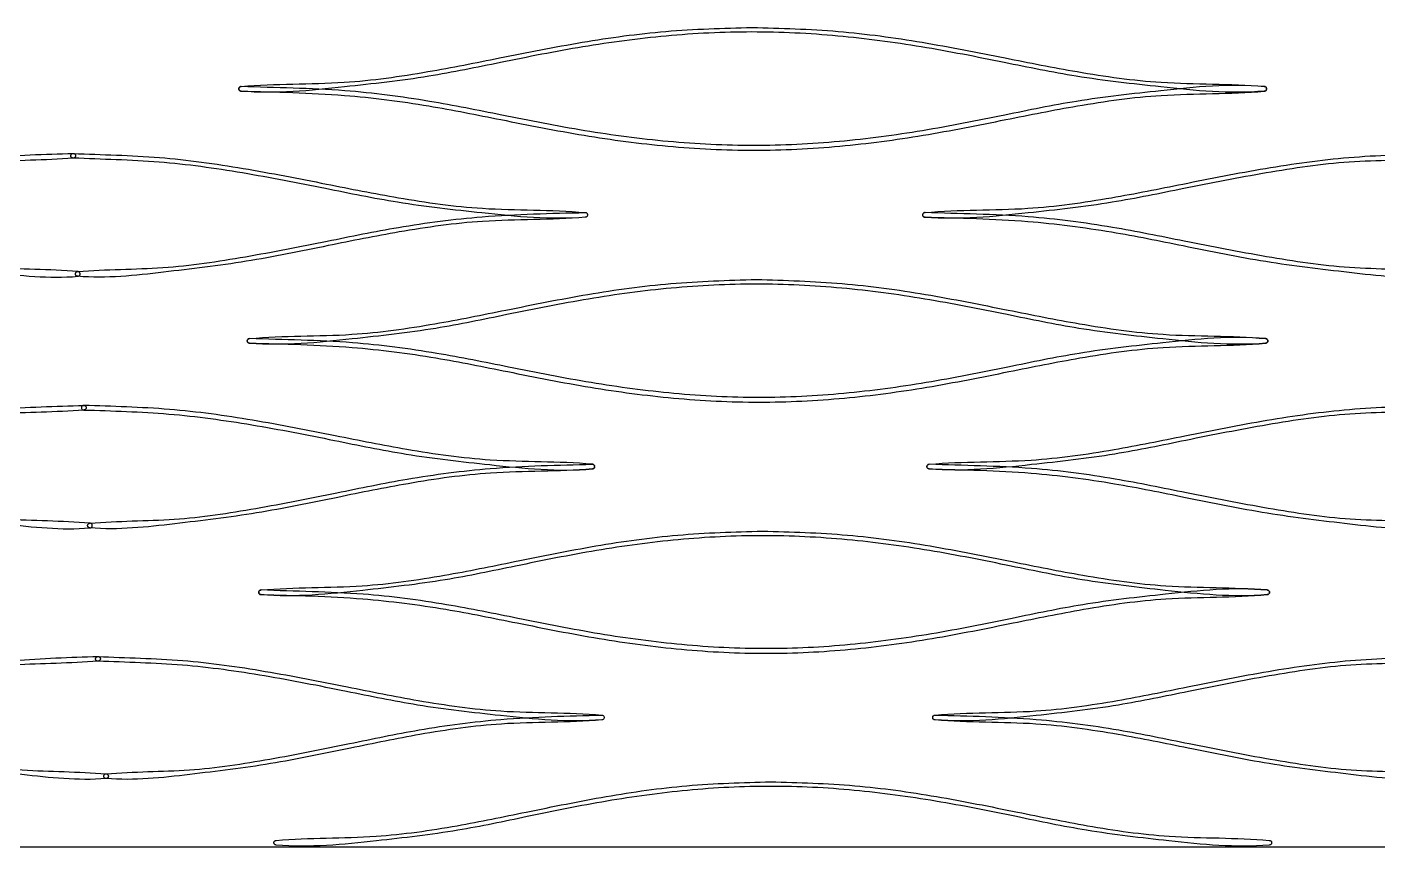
# Model space of a CAD drawing. Extents: x 63.6 to 147.6, y 158.4 to 204.5.
# Drawn here: x 84.26 to 104.75, y 158.35 to 170.82 of the extents above; entities that cross this region are included whole.
import ezdxf

# ---------------------------------------------------------------- set-up
doc = ezdxf.new("R2010")
doc.units = 0
doc.layers.add('Layer_1', color=7, linetype='CONTINUOUS')

msp = doc.modelspace()

# ---------------------------------------------------------------- linework, layer by layer
at = {"layer": 'Layer_1', "color": 1}
msp.add_lwpolyline([(64.286669, 204.408296), (146.107912, 204.408296), (146.107912, 158.365541), (64.286669, 158.365541), (64.286669, 204.408296)], close=True, dxfattribs=at)
at = {"layer": 'Layer_1', "color": 7}
for points in [[(95.264311, 170.814903), (95.264311, 170.814903)], [(87.506502, 169.916423), (87.506502, 169.916423)], [(84.956032, 168.899982), (84.956032, 168.899982)], [(84.95987, 168.899982), (84.95987, 168.899982)], [(92.733117, 168.002603), (92.733117, 168.002603)], [(97.889176, 168.002603), (97.889176, 168.002603)], [(95.332101, 166.986163), (95.332101, 166.986163)], [(87.633841, 166.088784), (87.633841, 166.088784)], [(85.116419, 165.073997), (85.116419, 165.073997)], [(85.119721, 165.073997), (85.119721, 165.073997)], [(92.841151, 164.179373), (92.841151, 164.179373)], [(97.954228, 164.179373), (97.954228, 164.179373)], [(95.425799, 163.165137), (95.425799, 163.165137)], [(87.808565, 162.269964), (87.808565, 162.269964)], [(85.332516, 161.260137), (85.332516, 161.260137)], [(85.336355, 161.260137), (85.336355, 161.260137)], [(92.985565, 160.368822), (92.985565, 160.368822)], [(98.044087, 160.368822), (98.044087, 160.368822)], [(95.549271, 159.358444), (95.549271, 159.358444)]]:
    msp.add_lwpolyline(points, close=True, dxfattribs=at)
for points, knots in [([(95.264311, 170.814903), (94.827264, 170.802276), (93.964006, 170.777336), (92.685248, 170.600295), (91.487971, 170.361848), (90.290941, 170.120666), (88.980149, 169.934867), (88.030798, 169.962929), (87.497361, 169.915316), (87.486374, 169.908864), (87.478192, 169.899319), (87.473847, 169.887447), (87.473847, 169.874842), (87.478192, 169.862971), (87.486374, 169.853426), (87.497361, 169.846975), (88.032899, 169.79904), (88.986199, 169.89969), (90.301976, 170.043488), (91.500854, 170.293689), (92.696332, 170.53112), (93.97011, 170.70135), (95.264915, 170.766109), (96.561298, 170.701287), (97.839442, 170.530987), (99.04067, 170.293691), (100.24513, 170.043678), (101.564721, 169.899875), (102.519953, 169.798991), (103.056041, 169.846975), (103.067028, 169.853426), (103.07521, 169.862971), (103.079555, 169.874842), (103.079555, 169.887447), (103.07521, 169.899319), (103.067028, 169.908864), (103.056041, 169.915316), (102.522002, 169.962983), (101.570578, 169.934941), (100.255782, 170.120892), (99.053081, 170.361802), (97.850155, 170.600143), (96.567221, 170.777309), (95.701914, 170.802276), (95.264311, 170.814903)], [0, 0, 0, 0, 1.310818, 2.589129, 3.866546, 4.972597, 6.255087, 7.820249, 7.832672, 7.844914, 7.857336, 7.869759, 7.882001, 7.894423, 7.906846, 7.919088, 7.93151, 9.502936, 10.791081, 11.900154, 13.174359, 14.447502, 15.751751, 17.057808, 18.335699, 19.616406, 20.731081, 22.023422, 23.596485, 23.608907, 23.621149, 23.633572, 23.645995, 23.658236, 23.670659, 23.683082, 23.695323, 23.707746, 25.274704, 26.561654, 27.673444, 28.957207, 30.240004, 31.552489, 31.552489, 31.552489, 31.552489]), ([(87.509889, 169.845867), (88.032898, 169.834615), (88.98608, 169.814107), (90.301974, 169.644927), (91.507667, 169.402059), (92.71144, 169.16296), (93.993249, 168.992571), (95.292895, 168.927057), (96.590553, 168.992427), (97.866675, 169.162481), (99.062776, 169.402819), (100.260365, 169.642469), (101.572281, 169.82762), (102.522404, 169.799335), (103.056126, 169.846974), (103.067113, 169.853426), (103.075295, 169.862971), (103.07964, 169.874842), (103.07964, 169.887447), (103.075295, 169.899319), (103.067113, 169.908864), (103.056126, 169.915315), (102.520356, 169.96327), (101.566415, 169.862635), (100.249731, 169.719336), (99.050412, 169.469989), (97.855969, 169.232737), (96.584611, 169.06261), (95.292895, 168.997771), (93.999195, 169.062919), (92.722154, 169.232549), (91.520068, 169.471564), (90.312587, 169.713817), (88.992185, 169.887757), (88.03399, 169.896277), (87.508761, 169.916466), (87.507631, 169.916466), (87.506879, 169.916437), (87.506502, 169.916423)], [0, 0, 0, 0, 1.56839, 2.858388, 3.973101, 5.258028, 6.5395, 7.84884, 9.156061, 10.431487, 11.707657, 12.814431, 14.098427, 15.664439, 15.676862, 15.689103, 15.701526, 15.713949, 15.72619, 15.738613, 15.751036, 15.763278, 15.7757, 17.347816, 18.637222, 19.746901, 21.02002, 22.290508, 23.591288, 24.894186, 26.170712, 27.452571, 28.570182, 29.865611, 31.440118, 31.441247, 31.442376, 31.443506, 31.443506, 31.443506, 31.443506]), ([(87.506502, 169.916423), (87.502397, 169.915804), (87.494246, 169.914575), (87.483732, 169.907563), (87.47614, 169.897669), (87.472436, 169.885688), (87.473036, 169.873198), (87.47787, 169.861627), (87.486375, 169.852505), (87.497512, 169.846532), (87.505744, 169.84609), (87.509889, 169.845867)], [0, 0, 0, 0, 0.012327, 0.024477, 0.036803, 0.04913, 0.06128, 0.073606, 0.085933, 0.098083, 0.110409, 0.110409, 0.110409, 0.110409]), ([(84.95987, 168.899982), (84.524607, 168.887357), (83.665788, 168.862445), (82.394921, 168.685357), (81.206856, 168.446849), (80.019153, 168.206072), (78.716599, 168.020912), (77.772487, 168.048896), (77.241462, 168.001496), (77.230475, 167.995044), (77.222293, 167.9855), (77.217948, 167.973628), (77.217948, 167.961023), (77.222293, 167.949151), (77.230475, 167.939606), (77.241462, 167.933155), (77.774542, 167.885439), (78.722489, 167.985695), (80.029791, 168.129064), (81.219305, 168.380362), (82.405296, 168.611988), (83.672936, 168.803957), (84.528167, 168.79088), (84.972314, 168.830534), (84.983301, 168.836986), (84.991483, 168.84653), (84.995828, 168.858402), (84.995828, 168.871007), (84.991483, 168.882879), (84.983301, 168.892423), (84.972314, 168.898877), (84.964038, 168.899612), (84.95987, 168.899982)], [0, 0, 0, 0, 1.305458, 2.575802, 3.843048, 4.940184, 6.214054, 7.77203, 7.784452, 7.796694, 7.809117, 7.82154, 7.833781, 7.846204, 7.858627, 7.870868, 7.883291, 9.44739, 10.726678, 11.826719, 13.090857, 14.356274, 15.65531, 15.667733, 15.679975, 15.692397, 15.70482, 15.717062, 15.729484, 15.741907, 15.754149, 15.766571, 15.766571, 15.766571, 15.766571]), ([(84.956032, 168.899982), (84.95193, 168.899331), (84.943786, 168.898037), (84.933323, 168.890938), (84.925807, 168.880979), (84.922197, 168.868964), (84.922897, 168.856474), (84.927825, 168.844937), (84.936407, 168.83588), (84.947596, 168.829993), (85.394372, 168.80952), (86.253347, 168.795265), (87.533155, 168.613663), (88.734487, 168.379869), (89.939483, 168.129703), (91.257498, 167.986171), (92.210967, 167.885297), (92.745645, 167.933155), (92.756632, 167.939606), (92.764814, 167.949151), (92.769159, 167.961023), (92.769159, 167.973628), (92.764814, 167.9855), (92.756632, 167.995044), (92.745645, 168.001496), (92.213024, 168.049037), (91.2634, 168.021135), (89.950112, 168.206626), (88.747, 168.446998), (87.543337, 168.68398), (86.261294, 168.865234), (85.395761, 168.880433), (84.958667, 168.900041), (84.957348, 168.900041), (84.956471, 168.900002), (84.956032, 168.899982)], [0, 0, 0, 0, 0.012332, 0.024487, 0.036819, 0.049151, 0.061306, 0.073638, 0.08597, 0.098125, 0.110457, 1.413885, 2.691504, 3.973366, 5.08888, 6.380064, 7.948926, 7.961349, 7.97359, 7.986013, 7.998436, 8.010677, 8.0231, 8.035523, 8.047765, 8.060187, 9.622919, 10.908679, 12.021301, 13.306232, 14.588797, 15.898667, 15.899985, 15.901302, 15.90262, 15.90262, 15.90262, 15.90262]), ([(105.632648, 168.899982), (105.196659, 168.887314), (104.335035, 168.862278), (103.058346, 168.685074), (101.862492, 168.446878), (100.667165, 168.206358), (99.359329, 168.021005), (98.412464, 168.04897), (97.880599, 168.001496), (97.869612, 167.995044), (97.86143, 167.9855), (97.857085, 167.973628), (97.857085, 167.961023), (97.86143, 167.949151), (97.869612, 167.939606), (97.880599, 167.933155), (98.414517, 167.885364), (99.365219, 167.985951), (100.677803, 168.12929), (101.874948, 168.380424), (103.068724, 168.611682), (104.342197, 168.803843), (105.200213, 168.790815), (105.645091, 168.830534), (105.656078, 168.836986), (105.66426, 168.84653), (105.668606, 168.858402), (105.668606, 168.871007), (105.66426, 168.882879), (105.656078, 168.892423), (105.645091, 168.898877), (105.636816, 168.899612), (105.632648, 168.899982)], [0, 0, 0, 0, 1.307646, 2.584234, 3.86047, 4.965111, 6.244789, 7.805268, 7.817691, 7.829932, 7.842355, 7.854778, 7.867019, 7.879442, 7.891865, 7.904107, 7.916529, 9.483125, 10.768234, 11.875773, 13.148915, 14.420569, 15.721786, 15.734209, 15.746451, 15.758873, 15.771296, 15.783538, 15.795961, 15.808383, 15.820625, 15.833048, 15.833048, 15.833048, 15.833048]), ([(77.253962, 167.932048), (77.775562, 167.920787), (78.726881, 167.900249), (80.040888, 167.730312), (81.246307, 167.488713), (82.449521, 167.243998), (83.731587, 167.09579), (84.594204, 166.995731), (85.040753, 167.035776), (85.051739, 167.042227), (85.059922, 167.051772), (85.064267, 167.063644), (85.064267, 167.076249), (85.059922, 167.08812), (85.051739, 167.097665), (85.040753, 167.104117), (84.596418, 167.143787), (83.737718, 167.131132), (82.460606, 167.322984), (81.259165, 167.5561), (80.051865, 167.799849), (78.73317, 167.973636), (77.776703, 167.98251), (77.252833, 168.002647), (77.251704, 168.002647), (77.250951, 168.002618), (77.250575, 168.002603)], [0, 0, 0, 0, 1.564157, 2.852781, 3.967709, 5.25278, 6.533369, 7.839563, 7.851986, 7.864227, 7.87665, 7.889073, 7.901314, 7.913737, 7.92616, 7.938402, 7.950824, 9.250419, 10.525806, 11.80769, 12.925647, 14.219952, 15.790377, 15.791506, 15.792635, 15.793765, 15.793765, 15.793765, 15.793765]), ([(92.733117, 168.002603), (92.211108, 167.991268), (91.261623, 167.970651), (89.953752, 167.801095), (88.762225, 167.555852), (87.576541, 167.322524), (86.311301, 167.130888), (85.458458, 167.14364), (85.015781, 167.104117), (85.004794, 167.097665), (84.996612, 167.08812), (84.992267, 167.076249), (84.992267, 167.063644), (84.996612, 167.051772), (85.004794, 167.042227), (85.015781, 167.035776), (85.460668, 166.995879), (86.317425, 167.095271), (87.587597, 167.243403), (88.77513, 167.489418), (89.964515, 167.728136), (91.26888, 167.913848), (92.214151, 167.885721), (92.74556, 167.933155), (92.756547, 167.939606), (92.764729, 167.949151), (92.769074, 167.961023), (92.769074, 167.973628), (92.764729, 167.9855), (92.756547, 167.995044), (92.74556, 168.001497), (92.737285, 168.002233), (92.733117, 168.002603)], [0, 0, 0, 0, 1.56537, 2.847258, 3.949435, 5.213649, 6.476259, 7.770915, 7.783337, 7.795579, 7.808002, 7.820424, 7.832666, 7.845089, 7.857511, 7.869753, 7.882176, 9.183418, 10.451218, 11.718644, 12.817773, 14.09398, 15.653101, 15.665524, 15.677765, 15.690188, 15.702611, 15.714852, 15.727275, 15.739698, 15.751939, 15.764362, 15.764362, 15.764362, 15.764362]), ([(97.889176, 168.002603), (97.885071, 168.001985), (97.87692, 168.000756), (97.866406, 167.993743), (97.858813, 167.983849), (97.85511, 167.971868), (97.855709, 167.959379), (97.860543, 167.947807), (97.869048, 167.938686), (97.880186, 167.932713), (97.888417, 167.93227), (97.892562, 167.932048)], [0, 0, 0, 0, 0.012327, 0.024477, 0.036803, 0.04913, 0.06128, 0.073606, 0.085933, 0.098083, 0.110409, 0.110409, 0.110409, 0.110409]), ([(97.892562, 167.932048), (98.413412, 167.920832), (99.361955, 167.900407), (100.670517, 167.730618), (101.868101, 167.488641), (103.063491, 167.243802), (104.339715, 167.095516), (105.199465, 166.995806), (105.645176, 167.035776), (105.656163, 167.042227), (105.664345, 167.051772), (105.66869, 167.063644), (105.66869, 167.076249), (105.664345, 167.08812), (105.656163, 167.097665), (105.645176, 167.104117), (105.201677, 167.143713), (104.34584, 167.131031), (103.07457, 167.322714), (101.88095, 167.556055), (100.681481, 167.800156), (99.368231, 167.973791), (98.414544, 167.982539), (97.891434, 168.002647), (97.890304, 168.002647), (97.889552, 168.002618), (97.889176, 168.002603)], [0, 0, 0, 0, 1.561897, 2.844444, 3.951364, 5.227677, 6.502089, 7.805789, 7.818212, 7.830454, 7.842877, 7.855299, 7.867541, 7.879964, 7.892386, 7.904628, 7.917051, 9.214158, 10.483374, 11.756487, 12.866455, 14.154683, 15.72283, 15.723959, 15.725088, 15.726217, 15.726217, 15.726217, 15.726217]), ([(95.332101, 166.986163), (94.89808, 166.973483), (94.041044, 166.948443), (92.772051, 166.770982), (91.584529, 166.532349), (90.397156, 166.292095), (89.096465, 166.107138), (88.154261, 166.134946), (87.6247, 166.087677), (87.613713, 166.081225), (87.60553, 166.07168), (87.601185, 166.059809), (87.601185, 166.047204), (87.60553, 166.035332), (87.613713, 166.025787), (87.6247, 166.019336), (88.156318, 165.971749), (89.102353, 166.071766), (90.407822, 166.215393), (91.596916, 166.464812), (92.782769, 166.702246), (94.046989, 166.872538), (95.332964, 166.93744), (96.621044, 166.872343), (97.891278, 166.701993), (99.085036, 166.464842), (100.281952, 166.215613), (101.592885, 166.072046), (102.541784, 165.971675), (103.074245, 166.019336), (103.085231, 166.025787), (103.093414, 166.035332), (103.097759, 166.047204), (103.097759, 166.059809), (103.093414, 166.07168), (103.085231, 166.081225), (103.074245, 166.087677), (102.543889, 166.135016), (101.598957, 166.107242), (100.292981, 166.29238), (99.097879, 166.532389), (97.902353, 166.770719), (96.627167, 166.948279), (95.767022, 166.973441), (95.332101, 166.986163)], [0, 0, 0, 0, 1.301734, 2.570461, 3.837634, 4.934955, 6.207437, 7.76105, 7.773473, 7.785714, 7.798137, 7.81056, 7.822801, 7.835224, 7.847647, 7.859889, 7.872311, 9.432054, 10.709959, 11.810173, 13.074264, 14.338069, 15.63335, 16.931209, 18.201378, 19.474511, 20.582421, 21.866466, 23.428719, 23.441142, 23.453384, 23.465806, 23.478229, 23.490471, 23.502893, 23.515316, 23.527558, 23.539981, 25.095959, 26.374317, 27.479211, 28.755556, 30.030915, 31.33536, 31.33536, 31.33536, 31.33536]), ([(87.633841, 166.088784), (87.62767, 166.087514), (87.61551, 166.085012), (87.602698, 166.070331), (87.598582, 166.051732), (87.60446, 166.033613), (87.61862, 166.020227), (87.630963, 166.018901), (87.637228, 166.018228)], [0, 0, 0, 0, 0.018464, 0.036381, 0.054845, 0.073309, 0.091225, 0.109689, 0.109689, 0.109689, 0.109689]), ([(87.637228, 166.018228), (88.156761, 166.006963), (89.104008, 165.986424), (90.411968, 165.81731), (91.610878, 165.575022), (92.807606, 165.336536), (94.081132, 165.166516), (95.371467, 165.101128), (96.659118, 165.166304), (97.924965, 165.335963), (99.111297, 165.575766), (100.299313, 165.814966), (101.601271, 165.999869), (102.544406, 165.972036), (103.074301, 166.019335), (103.085288, 166.025787), (103.09347, 166.035332), (103.097815, 166.047204), (103.097815, 166.059809), (103.09347, 166.07168), (103.085288, 166.081225), (103.074301, 166.087676), (102.542351, 166.135292), (101.595389, 166.035152), (100.288653, 165.89178), (99.098906, 165.642957), (97.914234, 165.406215), (96.65316, 165.236492), (95.371512, 165.171842), (94.087272, 165.236859), (92.818702, 165.406135), (91.623753, 165.644559), (90.422958, 165.886219), (89.110298, 166.060014), (88.157906, 166.068769), (87.636099, 166.088827), (87.63497, 166.088827), (87.634217, 166.088798), (87.633841, 166.088784)], [0, 0, 0, 0, 1.557962, 2.840574, 3.949473, 5.227321, 6.500597, 7.800448, 9.097424, 10.362554, 11.628537, 12.726744, 14.001059, 15.555666, 15.568088, 15.58033, 15.592753, 15.605176, 15.617417, 15.62984, 15.642263, 15.654504, 15.666927, 17.227657, 18.50739, 19.608503, 20.871428, 22.131625, 23.422134, 24.715385, 25.983451, 27.258093, 28.370041, 29.65834, 31.222572, 31.223701, 31.22483, 31.22596, 31.22596, 31.22596, 31.22596]), ([(85.119721, 165.073997), (84.688166, 165.061457), (83.837208, 165.03673), (82.578772, 164.86051), (81.403777, 164.622587), (80.229589, 164.382187), (78.940614, 164.197683), (78.005782, 164.225237), (77.479573, 164.178266), (77.468586, 164.171814), (77.460404, 164.162269), (77.456059, 164.150397), (77.456059, 164.137792), (77.460404, 164.125921), (77.468586, 164.116376), (77.479573, 164.109925), (78.007889, 164.062631), (78.946696, 164.162102), (80.24061, 164.305259), (81.416697, 164.556026), (82.589528, 164.787175), (83.84453, 164.978115), (84.691805, 164.965232), (85.132164, 165.004549), (85.143151, 165.011001), (85.151333, 165.020545), (85.155678, 165.032417), (85.155678, 165.045022), (85.151333, 165.056894), (85.143151, 165.066438), (85.132164, 165.072892), (85.123889, 165.073627), (85.119721, 165.073997)], [0, 0, 0, 0, 1.294328, 2.552214, 3.805708, 4.890252, 6.150484, 7.694104, 7.706527, 7.718769, 7.731192, 7.743614, 7.755856, 7.768279, 7.780701, 7.792943, 7.805366, 9.355268, 10.621182, 11.708768, 12.958998, 14.211712, 15.499459, 15.511882, 15.524124, 15.536546, 15.548969, 15.561211, 15.573633, 15.586056, 15.598298, 15.610721, 15.610721, 15.610721, 15.610721]), ([(85.116419, 165.073997), (85.110248, 165.072728), (85.098088, 165.070226), (85.085275, 165.055545), (85.08116, 165.036946), (85.087038, 165.018827), (85.101198, 165.005441), (85.113541, 165.004115), (85.119805, 165.003442)], [0, 0, 0, 0, 0.018464, 0.036381, 0.054845, 0.073309, 0.091225, 0.109689, 0.109689, 0.109689, 0.109689]), ([(85.119805, 165.003442), (85.551313, 164.990908), (86.406186, 164.966076), (87.675693, 164.789532), (88.870442, 164.555314), (90.067823, 164.306153), (91.376672, 164.162767), (92.323143, 164.062434), (92.85368, 164.109925), (92.864667, 164.116376), (92.872849, 164.125921), (92.877194, 164.137792), (92.877194, 164.150397), (92.872849, 164.162269), (92.864667, 164.171814), (92.85368, 164.178266), (92.325206, 164.225438), (91.382574, 164.197986), (90.078498, 164.383002), (88.882844, 164.622581), (87.686356, 164.859292), (86.412306, 165.038111), (85.552685, 165.057359), (85.118677, 165.074041), (85.117547, 165.074041), (85.116795, 165.074012), (85.116419, 165.073997)], [0, 0, 0, 0, 1.294216, 2.56401, 3.838642, 4.947713, 6.230175, 7.786693, 7.799116, 7.811358, 7.82378, 7.836203, 7.848445, 7.860867, 7.87329, 7.885532, 7.897955, 9.448325, 10.725362, 11.83156, 13.109279, 14.384, 15.684658, 15.685787, 15.686917, 15.688046, 15.688046, 15.688046, 15.688046]), ([(105.632648, 165.073997), (105.200018, 165.0614), (104.345142, 165.036508), (103.078699, 164.860148), (101.892904, 164.622525), (100.707913, 164.382618), (99.411294, 164.197821), (98.472487, 164.225343), (97.945086, 164.178266), (97.9341, 164.171814), (97.925917, 164.162269), (97.921572, 164.150397), (97.921572, 164.137792), (97.925917, 164.125921), (97.9341, 164.116376), (97.945086, 164.109925), (98.47459, 164.062526), (99.417367, 164.162475), (100.718914, 164.305605), (101.905813, 164.556012), (103.089444, 164.786776), (104.352477, 164.977967), (105.203645, 164.965135), (105.645091, 165.004549), (105.656078, 165.011001), (105.66426, 165.020545), (105.668606, 165.032417), (105.668606, 165.045022), (105.66426, 165.056894), (105.656078, 165.066438), (105.645091, 165.072892), (105.636816, 165.073627), (105.632648, 165.073997)], [0, 0, 0, 0, 1.297568, 2.563992, 3.829653, 4.925094, 6.193773, 7.740945, 7.753368, 7.76561, 7.778032, 7.790455, 7.802697, 7.815119, 7.827542, 7.839784, 7.852207, 9.405647, 10.680007, 11.778477, 13.040912, 14.302153, 15.593141, 15.605564, 15.617805, 15.630228, 15.642651, 15.654892, 15.667315, 15.679738, 15.69198, 15.704402, 15.704402, 15.704402, 15.704402]), ([(77.492101, 164.108817), (78.009659, 164.097565), (78.954184, 164.077029), (80.259345, 163.907463), (81.457698, 163.666622), (82.653676, 163.42262), (83.926893, 163.274611), (84.783041, 163.175028), (85.225975, 163.214753), (85.236962, 163.221203), (85.245144, 163.230749), (85.249489, 163.24262), (85.249489, 163.255225), (85.245144, 163.267097), (85.236962, 163.276642), (85.225975, 163.283094), (84.785259, 163.322441), (83.933031, 163.310202), (82.664767, 163.501542), (81.47056, 163.734095), (80.270311, 163.976743), (78.960521, 164.151638), (78.010613, 164.15611), (77.490784, 164.179432), (77.489466, 164.179432), (77.488589, 164.179392), (77.48815, 164.179373)], [0, 0, 0, 0, 1.552029, 2.8324, 3.94126, 5.219433, 6.491293, 7.786716, 7.799139, 7.811381, 7.823803, 7.836226, 7.848468, 7.86089, 7.873313, 7.885555, 7.897977, 9.186789, 10.453452, 11.728445, 12.840341, 14.12638, 15.684683, 15.686001, 15.687318, 15.688636, 15.688636, 15.688636, 15.688636]), ([(92.841151, 164.179373), (92.323738, 164.168079), (91.382999, 164.147544), (90.087783, 163.978456), (88.908944, 163.733807), (87.736144, 163.50084), (86.483942, 163.309888), (85.639516, 163.322246), (85.201003, 163.283094), (85.190016, 163.276642), (85.181834, 163.267097), (85.177489, 163.255225), (85.177489, 163.24262), (85.181834, 163.230749), (85.190016, 163.221203), (85.201003, 163.214753), (85.641685, 163.175228), (86.489896, 163.273894), (87.74685, 163.42183), (88.921393, 163.667364), (90.098185, 163.905544), (91.39006, 164.090579), (92.326766, 164.062898), (92.853595, 164.109924), (92.864582, 164.116376), (92.872764, 164.125921), (92.877109, 164.137792), (92.877109, 164.150397), (92.872764, 164.162269), (92.864582, 164.171814), (92.853595, 164.178267), (92.84532, 164.179002), (92.841151, 164.179373)], [0, 0, 0, 0, 1.55158, 2.821013, 3.911557, 5.162216, 6.411858, 7.694101, 7.706524, 7.718766, 7.731188, 7.743611, 7.755853, 7.768276, 7.780698, 7.79294, 7.805363, 9.094072, 10.348629, 11.602365, 12.689978, 13.954006, 15.499475, 15.511898, 15.52414, 15.536562, 15.548985, 15.561227, 15.573649, 15.586072, 15.598314, 15.610736, 15.610736, 15.610736, 15.610736]), ([(97.954228, 164.179373), (97.948057, 164.178103), (97.935897, 164.175601), (97.923085, 164.16092), (97.918969, 164.142321), (97.924847, 164.124202), (97.939007, 164.110816), (97.95135, 164.10949), (97.957615, 164.108817)], [0, 0, 0, 0, 0.018464, 0.036381, 0.054845, 0.073309, 0.091225, 0.109689, 0.109689, 0.109689, 0.109689]), ([(97.957615, 164.108817), (98.474147, 164.097626), (99.414953, 164.077242), (100.712854, 163.907858), (101.900645, 163.666589), (103.085947, 163.422333), (104.351131, 163.274232), (105.203363, 163.175128), (105.645176, 163.214753), (105.656163, 163.221203), (105.664345, 163.230749), (105.66869, 163.24262), (105.66869, 163.255225), (105.664345, 163.267097), (105.656163, 163.276642), (105.645176, 163.283094), (105.205583, 163.322341), (104.357268, 163.310056), (103.097039, 163.501175), (101.913502, 163.734016), (100.723832, 163.977406), (99.421241, 164.150577), (98.475291, 164.159474), (97.956486, 164.179416), (97.955356, 164.179416), (97.954604, 164.179387), (97.954228, 164.179373)], [0, 0, 0, 0, 1.548945, 2.821226, 3.919478, 5.185511, 6.448874, 7.740956, 7.753378, 7.76562, 7.778043, 7.790466, 7.802707, 7.81513, 7.827553, 7.839794, 7.852217, 9.137681, 10.395861, 11.658706, 12.759994, 14.037943, 15.593162, 15.594292, 15.595421, 15.59655, 15.59655, 15.59655, 15.59655]), ([(95.425799, 163.165137), (94.995787, 163.152534), (94.146991, 163.127658), (92.890805, 162.951039), (91.716383, 162.713082), (90.542714, 162.473113), (89.256379, 162.288453), (88.324186, 162.315649), (87.799988, 162.268858), (87.789001, 162.262406), (87.780819, 162.252861), (87.776474, 162.240989), (87.776474, 162.228384), (87.780819, 162.216512), (87.789001, 162.206967), (87.799988, 162.200516), (88.326298, 162.153401), (89.262459, 162.252699), (90.553762, 162.39649), (91.729238, 162.645481), (92.901894, 162.882286), (94.153116, 163.051793), (95.426866, 163.116296), (96.703525, 163.051505), (97.962951, 162.881929), (99.146562, 162.645524), (100.33282, 162.396816), (101.631584, 162.253077), (102.571612, 162.153301), (103.099052, 162.200516), (103.110039, 162.206967), (103.118221, 162.216512), (103.122566, 162.228384), (103.122566, 162.240989), (103.118221, 162.252861), (103.110039, 162.262406), (103.099052, 162.268858), (102.573677, 162.315754), (101.637485, 162.288607), (100.343498, 162.473517), (99.158955, 162.713056), (97.973676, 162.950654), (96.709478, 163.12743), (95.856824, 163.152476), (95.425799, 163.165137)], [0, 0, 0, 0, 1.289706, 2.545736, 3.799195, 4.883986, 6.14224, 7.679867, 7.69229, 7.704532, 7.716954, 7.729377, 7.741619, 7.754042, 7.766464, 7.778706, 7.791129, 9.335051, 10.59898, 11.686807, 12.937021, 14.187879, 15.470985, 16.757277, 18.016938, 19.27969, 20.378179, 21.650416, 23.197706, 23.210129, 23.222371, 23.234794, 23.247216, 23.259458, 23.271881, 23.284303, 23.296545, 23.308968, 24.850103, 26.116929, 27.212537, 28.478366, 29.742942, 31.0357, 31.0357, 31.0357, 31.0357]), ([(87.808565, 162.269964), (87.804463, 162.269313), (87.796319, 162.268019), (87.785856, 162.26092), (87.77834, 162.250961), (87.77473, 162.238946), (87.77543, 162.226456), (87.780358, 162.214919), (87.78894, 162.205862), (87.800129, 162.199975), (87.808367, 162.199598), (87.812516, 162.199409)], [0, 0, 0, 0, 0.012332, 0.024487, 0.036819, 0.049151, 0.061306, 0.073638, 0.08597, 0.098125, 0.110457, 0.110457, 0.110457, 0.110457]), ([(87.812516, 162.199409), (88.32726, 162.188199), (89.266169, 162.167751), (90.562935, 161.999611), (91.75208, 161.758495), (92.9388, 161.521022), (94.200943, 161.351903), (95.478567, 161.286851), (96.752523, 161.351594), (98.004252, 161.52035), (99.17714, 161.759285), (100.352154, 161.997388), (101.64072, 162.181117), (102.574401, 162.153676), (103.099137, 162.200516), (103.110123, 162.206968), (103.118306, 162.216512), (103.122651, 162.228384), (103.122651, 162.240989), (103.118306, 162.252861), (103.110123, 162.262406), (103.099137, 162.268857), (102.572346, 162.316014), (101.634845, 162.216765), (100.341501, 162.074124), (99.164758, 161.826513), (97.993527, 161.590597), (96.746571, 161.421786), (95.478571, 161.357561), (94.206909, 161.422261), (92.949533, 161.590596), (91.764492, 161.828075), (90.573545, 162.068264), (89.272326, 162.242567), (88.328175, 162.24683), (87.8112, 162.270023), (87.809881, 162.270023), (87.809004, 162.269984), (87.808565, 162.269964)], [0, 0, 0, 0, 1.5436, 2.815571, 3.915806, 5.183544, 6.445561, 7.732577, 9.015531, 10.266419, 11.518296, 12.604812, 13.866004, 15.405233, 15.417656, 15.429897, 15.44232, 15.454743, 15.466984, 15.479407, 15.49183, 15.504072, 15.516494, 17.061846, 18.328438, 19.417877, 20.666684, 21.912645, 23.189139, 24.469683, 25.726759, 26.991453, 28.094587, 29.37197, 30.921706, 30.923023, 30.924341, 30.925659, 30.925659, 30.925659, 30.925659]), ([(85.336355, 161.260137), (84.909719, 161.247646), (84.069054, 161.223033), (82.826788, 161.047329), (81.668394, 160.810518), (80.511336, 160.570611), (79.23978, 160.38713), (78.316956, 160.414124), (77.797073, 160.367716), (77.786086, 160.361264), (77.777904, 160.351719), (77.773559, 160.339847), (77.773559, 160.327242), (77.777904, 160.31537), (77.786086, 160.305825), (77.797073, 160.299374), (78.319067, 160.252643), (79.245846, 160.350971), (80.522349, 160.493384), (81.681328, 160.743296), (82.83754, 160.973626), (84.076338, 161.164099), (84.913392, 161.151812), (85.348798, 161.190688), (85.359785, 161.19714), (85.367967, 161.206685), (85.372312, 161.218556), (85.372312, 161.231161), (85.367967, 161.243033), (85.359785, 161.252578), (85.348798, 161.259031), (85.340523, 161.259766), (85.336355, 161.260137)], [0, 0, 0, 0, 1.279565, 2.521319, 3.757409, 4.826034, 6.06891, 7.593676, 7.606098, 7.61834, 7.630763, 7.643186, 7.655427, 7.66785, 7.680273, 7.692514, 7.704937, 9.235997, 10.484494, 11.556115, 12.788979, 14.025618, 15.298603, 15.311026, 15.323268, 15.33569, 15.348113, 15.360355, 15.372778, 15.3852, 15.397442, 15.409865, 15.409865, 15.409865, 15.409865]), ([(85.332516, 161.260137), (85.328415, 161.259485), (85.32027, 161.258191), (85.309808, 161.251092), (85.302291, 161.241133), (85.298682, 161.229118), (85.299381, 161.216628), (85.30431, 161.205091), (85.312891, 161.196034), (85.32408, 161.190148), (85.763407, 161.170016), (86.608791, 161.155358), (87.869042, 160.97483), (89.05306, 160.74276), (90.24008, 160.494415), (91.536215, 160.351904), (92.473167, 160.252379), (92.998121, 160.299374), (93.009108, 160.305825), (93.01729, 160.31537), (93.021635, 160.327242), (93.021635, 160.339847), (93.01729, 160.351719), (93.009108, 160.361264), (92.998121, 160.367716), (92.475279, 160.414386), (91.542296, 160.387533), (90.251098, 160.571663), (89.066082, 160.810561), (87.879622, 161.045575), (86.616891, 161.225453), (85.764928, 161.240915), (85.335151, 161.260196), (85.333833, 161.260196), (85.332955, 161.260156), (85.332516, 161.260137)], [0, 0, 0, 0, 0.012332, 0.024487, 0.036819, 0.049151, 0.061306, 0.073638, 0.08597, 0.098125, 0.110457, 1.391742, 2.650458, 3.914989, 5.014743, 6.285123, 7.825003, 7.837426, 7.849668, 7.86209, 7.874513, 7.886755, 7.899177, 7.9116, 7.923842, 7.936264, 9.46985, 10.734582, 11.831339, 13.09905, 14.362922, 15.65082, 15.652137, 15.653455, 15.654773, 15.654773, 15.654773, 15.654773]), ([(105.632648, 161.260137), (105.204605, 161.24757), (104.358837, 161.222739), (103.106196, 161.046873), (101.933799, 160.810411), (100.762761, 160.571196), (99.48139, 160.387316), (98.553524, 160.414253), (98.03218, 160.367716), (98.021193, 160.361264), (98.013011, 160.351719), (98.008666, 160.339847), (98.008666, 160.327242), (98.013011, 160.31537), (98.021193, 160.305825), (98.03218, 160.299374), (98.555638, 160.252512), (99.487464, 160.351458), (100.77378, 160.493854), (101.946746, 160.74325), (103.116953, 160.973126), (104.366148, 161.163898), (105.208268, 161.151686), (105.645091, 161.190688), (105.656078, 161.19714), (105.66426, 161.206685), (105.668606, 161.218556), (105.668606, 161.231161), (105.66426, 161.243033), (105.656078, 161.252578), (105.645091, 161.259031), (105.636816, 161.259766), (105.632648, 161.260137)], [0, 0, 0, 0, 1.283803, 2.536665, 3.788428, 4.871246, 6.124987, 7.654107, 7.666529, 7.678771, 7.691194, 7.703616, 7.715858, 7.728281, 7.740704, 7.752945, 7.765368, 9.300788, 10.560157, 11.645958, 12.894522, 14.142255, 15.419466, 15.431888, 15.44413, 15.456553, 15.468975, 15.481217, 15.49364, 15.506062, 15.518304, 15.530727, 15.530727, 15.530727, 15.530727]), ([(77.809516, 160.368822), (77.805348, 160.368452), (77.797073, 160.367717), (77.786086, 160.361263), (77.777904, 160.351719), (77.773559, 160.339847), (77.773559, 160.327242), (77.777904, 160.31537), (77.786086, 160.305826), (77.797073, 160.299374), (78.320687, 160.252634), (79.256008, 160.279615), (80.550833, 160.094824), (81.739037, 159.858615), (82.924898, 159.614891), (84.185726, 159.467698), (85.033068, 159.368764), (85.47117, 159.408061), (85.482157, 159.414511), (85.490339, 159.424056), (85.494684, 159.435928), (85.494684, 159.448533), (85.490339, 159.460405), (85.482157, 159.469949), (85.47117, 159.476401), (85.035297, 159.515317), (84.191888, 159.503538), (82.935992, 159.694051), (81.751969, 159.925015), (80.561619, 160.167779), (79.263285, 160.336582), (78.323791, 160.357417), (77.809516, 160.368822)], [0, 0, 0, 0, 0.012423, 0.024664, 0.037087, 0.04951, 0.061752, 0.074174, 0.086597, 0.098839, 0.111261, 1.647149, 2.91662, 4.017254, 5.285018, 6.544723, 7.825742, 7.838164, 7.850406, 7.862829, 7.875251, 7.887493, 7.899916, 7.912339, 7.92458, 7.937003, 9.211379, 10.465894, 11.730502, 12.834159, 14.109286, 15.651473, 15.651473, 15.651473, 15.651473]), ([(92.985565, 160.368822), (92.474246, 160.357584), (91.545017, 160.337161), (90.266302, 160.168787), (89.103902, 159.924967), (87.947777, 159.69303), (86.712669, 159.503151), (85.87933, 159.515067), (85.446283, 159.476401), (85.435296, 159.469949), (85.427114, 159.460405), (85.422769, 159.448533), (85.422769, 159.435928), (85.427114, 159.424056), (85.435296, 159.414511), (85.446283, 159.408061), (85.881508, 159.36902), (86.718635, 159.466677), (87.958496, 159.614153), (89.116355, 159.858476), (90.276715, 160.095923), (91.552067, 160.279991), (92.477321, 160.252894), (92.998008, 160.299374), (93.008995, 160.305826), (93.017177, 160.31537), (93.021522, 160.327242), (93.021522, 160.339847), (93.017177, 160.351719), (93.008995, 160.361263), (92.998008, 160.367717), (92.989733, 160.368452), (92.985565, 160.368822)], [0, 0, 0, 0, 1.533291, 2.786479, 3.862129, 5.095139, 6.327626, 7.593583, 7.606005, 7.618247, 7.63067, 7.643092, 7.655334, 7.667757, 7.68018, 7.692421, 7.704844, 8.977292, 10.214682, 11.450756, 12.523475, 13.771276, 15.298438, 15.310861, 15.323103, 15.335525, 15.347948, 15.36019, 15.372612, 15.385035, 15.397277, 15.409699, 15.409699, 15.409699, 15.409699]), ([(98.044087, 160.368822), (98.039919, 160.368452), (98.031644, 160.367717), (98.020657, 160.361263), (98.012475, 160.351719), (98.00813, 160.339847), (98.00813, 160.327242), (98.012475, 160.31537), (98.020657, 160.305826), (98.031644, 160.299374), (98.553832, 160.252761), (99.484204, 160.279797), (100.769383, 160.095383), (101.94375, 159.858535), (103.115701, 159.614523), (104.366134, 159.4672), (105.208423, 159.368892), (105.645091, 159.408061), (105.656078, 159.414511), (105.66426, 159.424056), (105.668606, 159.435928), (105.668606, 159.448533), (105.66426, 159.460405), (105.656078, 159.469949), (105.645091, 159.476401), (105.210605, 159.515195), (104.372112, 159.503355), (103.126432, 159.693538), (101.956219, 159.924963), (100.779804, 160.168291), (99.49128, 160.336868), (98.556897, 160.357499), (98.044087, 160.368822)], [0, 0, 0, 0, 0.012423, 0.024664, 0.037087, 0.04951, 0.061752, 0.074174, 0.086597, 0.098839, 0.111261, 1.642896, 2.901681, 3.988361, 5.240376, 6.489072, 7.765822, 7.778244, 7.790486, 7.802909, 7.815331, 7.827573, 7.839996, 7.852418, 7.86466, 7.877083, 9.147328, 10.391109, 11.640085, 12.729671, 13.993855, 15.531632, 15.531632, 15.531632, 15.531632]), ([(95.549271, 159.358444), (95.124785, 159.345912), (94.287158, 159.321183), (93.048051, 159.145409), (91.890529, 158.908701), (90.734228, 158.669393), (89.466072, 158.48567), (88.546626, 158.512204), (88.029293, 158.466023), (88.018306, 158.459571), (88.010124, 158.450026), (88.005779, 158.438155), (88.005779, 158.42555), (88.010124, 158.413678), (88.018306, 158.404133), (88.029293, 158.397682), (88.548741, 158.351176), (89.472137, 158.449323), (90.745269, 158.592462), (91.903401, 158.84046), (93.059137, 159.076219), (94.293269, 159.245229), (95.550869, 159.309558), (96.812321, 159.244863), (98.057387, 159.075787), (99.227498, 158.840467), (100.399801, 158.592905), (101.682757, 158.449831), (102.611212, 158.351048), (103.1321, 158.397682), (103.143087, 158.404133), (103.151269, 158.413678), (103.155614, 158.42555), (103.155614, 158.438155), (103.151269, 158.450026), (103.143087, 158.459571), (103.1321, 158.466023), (102.613284, 158.512336), (101.688651, 158.48588), (100.410491, 158.669941), (99.239927, 158.908636), (98.06812, 159.144935), (96.818264, 159.320897), (95.975299, 159.345839), (95.549271, 159.358444)], [0, 0, 0, 0, 1.273123, 2.512222, 3.748074, 4.816979, 6.057253, 7.574416, 7.586839, 7.599081, 7.611503, 7.623926, 7.636168, 7.648591, 7.661013, 7.673255, 7.685678, 9.209147, 10.455036, 11.526931, 12.759583, 13.993571, 15.260084, 16.531372, 17.777013, 19.025906, 20.111932, 21.36881, 22.896571, 22.908994, 22.921236, 22.933658, 22.946081, 22.958323, 22.970745, 22.983168, 22.99541, 23.007832, 24.52942, 25.780933, 26.864118, 28.116061, 29.366563, 30.644329, 30.644329, 30.644329, 30.644329])]:
    msp.add_open_spline(points, degree=3, knots=knots, dxfattribs=at)

doc.saveas('drawing.dxf')
